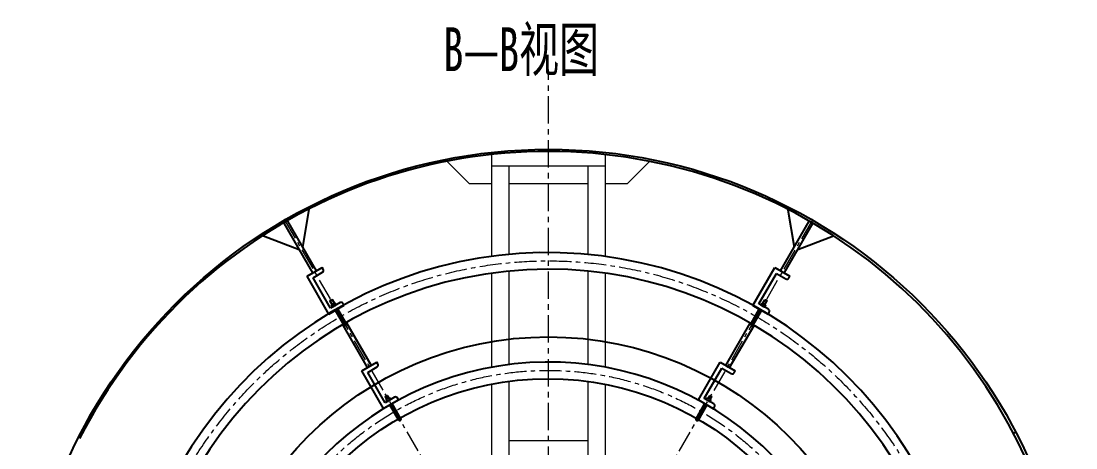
# Model space of a CAD drawing. Header units: millimetres. Extents: x 0 to 16820, y 0 to 23780.
# Drawn here: x 8116 to 12934, y 13918 to 15867 of the extents above; entities that cross this region are included whole.
import ezdxf

# ---------------------------------------------------------------- set-up
doc = ezdxf.new("R2010")
doc.units = ezdxf.units.MM
doc.header["$LTSCALE"] = 20
doc.linetypes.add('ACAD_ISO05W100', pattern=[36, 24, -3, 0, -3, 0, -3, 0, -3])
doc.linetypes.add('CENTER', pattern=[2, 1.25, -0.25, 0.25, -0.25])
for name, color, linetype, lineweight in [('text', 2, 'Continuous', 13), ('中心线', 1, 'CENTER', 13), ('双点划线', 6, 'ACAD_ISO05W100', 15), ('粗实线', 7, 'Continuous', 25)]:
    doc.layers.add(name, color=color, linetype=linetype, lineweight=lineweight)
doc.styles.add('汉字', font='SIMFANG.TTF', dxfattribs={"width": 0.67, "height": 100})

msp = doc.modelspace()

# ---------------------------------------------------------------- linework, layer by layer
at = {"color": 3, "linetype": 'CENTER'}
for p, q in [((9548.3, 14564.47), (9540.74, 14577.56)), ((9548.3, 14564.47), (9540.74, 14577.56)), ((11502.27, 14563.87), (11509.83, 14576.97)), ((11502.27, 14563.87), (11509.83, 14576.97))]:
    msp.add_line(p, q, dxfattribs=at)
at = {"ltscale": 4}
msp.add_circle((10522.78, 12871.99), 1362, dxfattribs=at)
msp.add_circle((10522.78, 12871.99), 1362, dxfattribs=at)
for centre, radius, start, end in [((10522.78, 12871.99), 1938, 187.35213, 171.62788), ((10522.78, 12871.99), 1938, 187.35213, 171.62788), ((10522.78, 12871.99), 1862, 187.65398, 185.30018), ((10522.78, 12871.99), 1862, 187.65398, 185.30018), ((10524.77, 12871.99), 1438, 11.23642, 186.97293), ((10524.77, 12871.99), 1438, 11.23642, 186.97293)]:
    msp.add_arc(centre, radius, start, end, dxfattribs=at)
at = {"layer": '中心线', "ltscale": 5}
msp.add_line((10524.77, 10398.69), (10524.77, 15646.75), dxfattribs=at)
at = {"layer": '中心线', "ltscale": 4}
for p, q in [((9318.27, 14961.7), (11730.27, 10784)), ((9318.27, 14961.7), (11730.27, 10784)), ((11730.27, 14959.97), (9318.27, 10782.27)), ((11730.27, 14959.97), (9318.27, 10782.27)), ((9548.3, 14564.47), (9540.74, 14577.56)), ((9548.3, 14564.47), (9540.74, 14577.56)), ((11502.27, 14563.87), (11509.83, 14576.97)), ((11502.27, 14563.87), (11509.83, 14576.97))]:
    msp.add_line(p, q, dxfattribs=at)
for centre, radius in [((10524.77, 12871.99), 1900), ((10524.77, 12871.99), 1900), ((10522.78, 12871.99), 1400), ((10522.78, 12871.99), 1400)]:
    msp.add_circle(centre, radius, dxfattribs=at)
at = {"layer": '双点划线', "ltscale": 4}
for p, q in [((10164.77, 15123.98), (10062.17, 15226.59)), ((10164.77, 15123.98), (10062.17, 15226.59)), ((10264.77, 15258.08), (10264.77, 14792.73)), ((10784.77, 15257.64), (10784.77, 14792.19)), ((10884.77, 15123.98), (10988.03, 15227.24)), ((10884.77, 15123.98), (10988.03, 15227.24)), ((10784.77, 15204.01), (10264.77, 15204.01)), ((10784.77, 15204.01), (10264.77, 15204.01)), ((10344.77, 15204.01), (10344.77, 14801.79)), ((10704.77, 15204.01), (10704.77, 14801.42)), ((10264.77, 15123.98), (10164.77, 15123.98)), ((10264.77, 15123.98), (10164.77, 15123.98)), ((10704.77, 15123.98), (10344.77, 15123.98)), ((10704.77, 15123.98), (10344.77, 15123.98)), ((10884.77, 15123.98), (10784.77, 15123.98)), ((10884.77, 15123.98), (10784.77, 15123.98)), ((10264.77, 14716.02), (10264.77, 14286.29)), ((10344.77, 14725.46), (10344.77, 14298.68)), ((10704.77, 14725.07), (10704.77, 14298.68)), ((10784.77, 14715.46), (10784.77, 14286.29)), ((10344.77, 14222.3), (10344.77, 11521.67)), ((10704.77, 14221.77), (10704.77, 11522.2)), ((10264.77, 14209.33), (10264.77, 11534.65)), ((10784.77, 14208.55), (10784.77, 11535.42)), ((10344.77, 13951.99), (10704.77, 13951.99))]:
    msp.add_line(p, q, dxfattribs=at)
at = {"layer": '粗实线', "ltscale": 4}
for p, q in [((9403.84, 14834.49), (9431.58, 15006.34)), ((9403.84, 14834.49), (9431.58, 15006.34)), ((11618.91, 15005.88), (11646.68, 14833.92)), ((11618.91, 15005.88), (11646.68, 14833.92)), ((9448.67, 14717.12), (9317.65, 14944.05)), ((9448.67, 14717.12), (9317.65, 14944.05)), ((9465.87, 14727.05), (9334.85, 14953.97)), ((9465.87, 14727.05), (9334.85, 14953.97)), ((11584.65, 14726.48), (11715.67, 14953.41)), ((11584.65, 14726.48), (11715.67, 14953.41)), ((11601.85, 14716.55), (11732.87, 14943.48)), ((11601.85, 14716.55), (11732.87, 14943.48)), ((9223.84, 14886.48), (9386.64, 14824.56)), ((9223.84, 14886.48), (9386.64, 14824.56)), ((11663.88, 14823.99), (11826.58, 14885.9)), ((11663.88, 14823.99), (11826.58, 14885.9)), ((9422.74, 14702.15), (9491.85, 14742.05)), ((9422.74, 14702.15), (9491.85, 14742.05)), ((9496.72, 14733.62), (9491.85, 14742.05)), ((9496.72, 14733.62), (9491.85, 14742.05)), ((9522.62, 14529.16), (9422.74, 14702.15)), ((9522.62, 14529.16), (9422.74, 14702.15)), ((9449.93, 14695.06), (9493.06, 14719.96)), ((9449.93, 14695.06), (9493.06, 14719.96)), ((9529.99, 14556.39), (9449.93, 14695.06)), ((9529.99, 14556.39), (9449.93, 14695.06)), ((11458.85, 14568.46), (11558.72, 14741.45)), ((11458.85, 14568.46), (11558.72, 14741.45)), ((11486.12, 14575.7), (11566.18, 14714.37)), ((11486.12, 14575.7), (11566.18, 14714.37)), ((11558.72, 14741.45), (11627.84, 14701.55)), ((11558.72, 14741.45), (11627.84, 14701.55)), ((11566.18, 14714.37), (11609.31, 14689.47)), ((11566.18, 14714.37), (11609.31, 14689.47)), ((11622.97, 14693.13), (11627.84, 14701.55)), ((11622.97, 14693.13), (11627.84, 14701.55)), ((9522.62, 14529.16), (9591.73, 14569.06)), ((9522.62, 14529.16), (9591.73, 14569.06)), ((9527.68, 14588.21), (9538.06, 14594.2)), ((9527.68, 14588.21), (9538.06, 14594.2)), ((9536.58, 14572.78), (9527.68, 14588.21)), ((9536.58, 14572.78), (9527.68, 14588.21)), ((9528.41, 14590.94), (9535.33, 14594.94)), ((9528.41, 14590.94), (9535.33, 14594.94)), ((9573.12, 14581.29), (9529.99, 14556.39)), ((9573.12, 14581.29), (9529.99, 14556.39)), ((9534.03, 14571.19), (9549.62, 14580.19)), ((9534.03, 14571.19), (9549.62, 14580.19)), ((9534.03, 14571.19), (9549.62, 14580.19)), ((9534.03, 14571.19), (9549.62, 14580.19)), ((9539.43, 14561.84), (9534.03, 14571.19)), ((9539.43, 14561.84), (9534.03, 14571.19)), ((9539.43, 14561.84), (9534.03, 14571.19)), ((9539.43, 14561.84), (9534.03, 14571.19)), ((9547.15, 14578.46), (9538.06, 14594.2)), ((9547.15, 14578.46), (9538.06, 14594.2)), ((9555.02, 14570.84), (9539.43, 14561.84)), ((9555.02, 14570.84), (9539.43, 14561.84)), ((9555.02, 14570.84), (9539.43, 14561.84)), ((9555.02, 14570.84), (9539.43, 14561.84)), ((9546.82, 14567.04), (9542.23, 14575)), ((9546.82, 14567.04), (9542.23, 14575)), ((9546.82, 14567.04), (9542.23, 14575)), ((9546.82, 14567.04), (9542.23, 14575)), ((9549.62, 14580.19), (9555.02, 14570.84)), ((9549.62, 14580.19), (9555.02, 14570.84)), ((9549.62, 14580.19), (9555.02, 14570.84)), ((9549.62, 14580.19), (9555.02, 14570.84)), ((9600.68, 14486.23), (9562.76, 14551.92)), ((9600.68, 14486.23), (9562.76, 14551.92)), ((9592.04, 14568.52), (9586.78, 14577.63)), ((9592.04, 14568.52), (9586.78, 14577.63)), ((11450.34, 14485.39), (11488.08, 14551.28)), ((11450.34, 14485.39), (11488.08, 14551.28)), ((11458.85, 14568.46), (11527.96, 14528.56)), ((11458.85, 14568.46), (11527.96, 14528.56)), ((11529.25, 14550.79), (11486.12, 14575.7)), ((11529.25, 14550.79), (11486.12, 14575.7)), ((11495.56, 14570.24), (11500.96, 14579.6)), ((11495.56, 14570.24), (11500.96, 14579.6)), ((11495.56, 14570.24), (11500.96, 14579.6)), ((11495.56, 14570.24), (11500.96, 14579.6)), ((11511.15, 14561.24), (11495.56, 14570.24)), ((11511.15, 14561.24), (11495.56, 14570.24)), ((11511.15, 14561.24), (11495.56, 14570.24)), ((11511.15, 14561.24), (11495.56, 14570.24)), ((11500.96, 14579.6), (11516.55, 14570.6)), ((11500.96, 14579.6), (11516.55, 14570.6)), ((11500.96, 14579.6), (11516.55, 14570.6)), ((11500.96, 14579.6), (11516.55, 14570.6)), ((11503.61, 14578.18), (11512.52, 14593.61)), ((11503.61, 14578.18), (11512.52, 14593.61)), ((11503.75, 14566.44), (11508.35, 14574.4)), ((11503.75, 14566.44), (11508.35, 14574.4)), ((11503.75, 14566.44), (11508.35, 14574.4)), ((11503.75, 14566.44), (11508.35, 14574.4)), ((11516.55, 14570.6), (11511.15, 14561.24)), ((11516.55, 14570.6), (11511.15, 14561.24)), ((11516.55, 14570.6), (11511.15, 14561.24)), ((11516.55, 14570.6), (11511.15, 14561.24)), ((11512.52, 14593.61), (11522.9, 14587.61)), ((11512.52, 14593.61), (11522.9, 14587.61)), ((11513.81, 14571.86), (11522.9, 14587.61)), ((11513.81, 14571.86), (11522.9, 14587.61)), ((11515.25, 14594.34), (11522.17, 14590.34)), ((11515.25, 14594.34), (11522.17, 14590.34)), ((9590.31, 14480.25), (9552.11, 14545.88)), ((9590.31, 14480.25), (9552.11, 14545.88)), ((11460.7, 14479.4), (11498.63, 14545.08)), ((11460.7, 14479.4), (11498.63, 14545.08)), ((11527.65, 14528.02), (11532.91, 14537.13)), ((11527.65, 14528.02), (11532.91, 14537.13)), ((9698.02, 14285.24), (9586.66, 14478.12)), ((9698.02, 14285.24), (9586.66, 14478.12)), ((9715.21, 14295.17), (9603.86, 14488.05)), ((9715.21, 14295.17), (9603.86, 14488.05)), ((11335.31, 14294.6), (11446.67, 14487.49)), ((11335.31, 14294.6), (11446.67, 14487.49)), ((11352.51, 14284.67), (11463.86, 14477.55)), ((11352.51, 14284.67), (11463.86, 14477.55)), ((9672.09, 14270.27), (9741.2, 14310.17)), ((9672.09, 14270.27), (9741.2, 14310.17)), ((9746.17, 14301.55), (9741.2, 14310.17)), ((9746.17, 14301.55), (9741.2, 14310.17)), ((11209.73, 14136.98), (11309.38, 14309.57)), ((11209.73, 14136.98), (11309.38, 14309.57)), ((11309.38, 14309.57), (11378.49, 14269.67)), ((11309.38, 14309.57), (11378.49, 14269.67)), ((9771.73, 14097.68), (9672.09, 14270.27)), ((9771.73, 14097.68), (9672.09, 14270.27)), ((9699.38, 14262.99), (9742.51, 14287.89)), ((9699.38, 14262.99), (9742.51, 14287.89)), ((9779.41, 14124.38), (9699.38, 14262.99)), ((9779.41, 14124.38), (9699.38, 14262.99)), ((11236.69, 14143.68), (11316.72, 14282.3)), ((11236.69, 14143.68), (11316.72, 14282.3)), ((11316.72, 14282.3), (11359.86, 14257.4)), ((11316.72, 14282.3), (11359.86, 14257.4)), ((11373.52, 14261.06), (11378.49, 14269.67)), ((11373.52, 14261.06), (11378.49, 14269.67)), ((9771.73, 14097.68), (9840.84, 14137.58)), ((9771.73, 14097.68), (9840.84, 14137.58)), ((9822.54, 14149.28), (9779.41, 14124.38)), ((9822.54, 14149.28), (9779.41, 14124.38)), ((9780.27, 14150.7), (9790.64, 14156.68)), ((9780.27, 14150.7), (9790.64, 14156.68)), ((9786.1, 14140.61), (9780.27, 14150.7)), ((9786.1, 14140.61), (9780.27, 14150.7)), ((9781, 14153.43), (9787.91, 14157.41)), ((9781, 14153.43), (9787.91, 14157.41)), ((9783.45, 14139.18), (9799.04, 14148.18)), ((9783.45, 14139.18), (9799.04, 14148.18)), ((9783.45, 14139.18), (9799.04, 14148.18)), ((9783.45, 14139.18), (9799.04, 14148.18)), ((9788.85, 14129.83), (9783.45, 14139.18)), ((9788.85, 14129.83), (9783.45, 14139.18)), ((9788.85, 14129.83), (9783.45, 14139.18)), ((9788.85, 14129.83), (9783.45, 14139.18)), ((9804.44, 14138.83), (9788.85, 14129.83)), ((9804.44, 14138.83), (9788.85, 14129.83)), ((9804.44, 14138.83), (9788.85, 14129.83)), ((9804.44, 14138.83), (9788.85, 14129.83)), ((9796.46, 14146.6), (9790.64, 14156.68)), ((9796.46, 14146.6), (9790.64, 14156.68)), ((9799.04, 14148.18), (9804.44, 14138.83)), ((9799.04, 14148.18), (9804.44, 14138.83)), ((9799.04, 14148.18), (9804.44, 14138.83)), ((9799.04, 14148.18), (9804.44, 14138.83)), ((9851.38, 14051.48), (9811.46, 14120.62)), ((9851.38, 14051.48), (9811.46, 14120.62)), ((9840.84, 14137.58), (9836.2, 14145.62)), ((9840.84, 14137.58), (9836.2, 14145.62)), ((11199.51, 14051.46), (11239.09, 14120.03)), ((11199.51, 14051.46), (11239.09, 14120.03)), ((11209.73, 14136.98), (11278.84, 14097.08)), ((11209.73, 14136.98), (11278.84, 14097.08)), ((11279.83, 14118.78), (11236.69, 14143.68)), ((11279.83, 14118.78), (11236.69, 14143.68)), ((11246.14, 14138.23), (11251.54, 14147.58)), ((11246.14, 14138.23), (11251.54, 14147.58)), ((11246.14, 14138.23), (11251.54, 14147.58)), ((11246.14, 14138.23), (11251.54, 14147.58)), ((11261.72, 14129.23), (11246.14, 14138.23)), ((11261.72, 14129.23), (11246.14, 14138.23)), ((11261.72, 14129.23), (11246.14, 14138.23)), ((11261.72, 14129.23), (11246.14, 14138.23)), ((11251.54, 14147.58), (11267.12, 14138.58)), ((11251.54, 14147.58), (11267.12, 14138.58)), ((11251.54, 14147.58), (11267.12, 14138.58)), ((11251.54, 14147.58), (11267.12, 14138.58)), ((11254.09, 14146.01), (11259.92, 14156.1)), ((11254.09, 14146.01), (11259.92, 14156.1)), ((11259.92, 14156.1), (11270.28, 14150.11)), ((11259.92, 14156.1), (11270.28, 14150.11)), ((11267.12, 14138.58), (11261.72, 14129.23)), ((11267.12, 14138.58), (11261.72, 14129.23)), ((11267.12, 14138.58), (11261.72, 14129.23)), ((11267.12, 14138.58), (11261.72, 14129.23)), ((11262.65, 14156.83), (11269.55, 14152.84)), ((11262.65, 14156.83), (11269.55, 14152.84)), ((11264.46, 14140.03), (11270.28, 14150.11)), ((11264.46, 14140.03), (11270.28, 14150.11)), ((9840.68, 14046.06), (9801.09, 14114.63)), ((9840.68, 14046.06), (9801.09, 14114.63)), ((11209.54, 14044.91), (11249.46, 14114.05)), ((11209.54, 14044.91), (11249.46, 14114.05)), ((11278.84, 14097.08), (11283.49, 14105.12)), ((11278.84, 14097.08), (11283.49, 14105.12))]:
    msp.add_line(p, q, dxfattribs=at)
at = {"layer": '粗实线'}
for p, q in [((9527.68, 14588.21), (9528.41, 14590.94)), ((9527.68, 14588.21), (9528.41, 14590.94)), ((9535.33, 14594.94), (9538.06, 14594.2)), ((9535.33, 14594.94), (9538.06, 14594.2)), ((11512.52, 14593.61), (11515.25, 14594.34)), ((11512.52, 14593.61), (11515.25, 14594.34)), ((11522.17, 14590.34), (11522.9, 14587.61)), ((11522.17, 14590.34), (11522.9, 14587.61)), ((9780.27, 14150.7), (9781, 14153.43)), ((9780.27, 14150.7), (9781, 14153.43)), ((9787.91, 14157.41), (9790.64, 14156.68)), ((9787.91, 14157.41), (9790.64, 14156.68)), ((11259.92, 14156.1), (11262.65, 14156.83)), ((11259.92, 14156.1), (11262.65, 14156.83)), ((11269.55, 14152.84), (11270.28, 14150.11)), ((11269.55, 14152.84), (11270.28, 14150.11))]:
    msp.add_line(p, q, dxfattribs=at)
at = {"layer": '粗实线', "color": 3, "linetype": 'ByBlock'}
for p, q in [((12649.11, 13984.95), (12654.42, 13988.15)), ((12654.42, 13988.15), (12658.92, 13990.51))]:
    msp.add_line(p, q, dxfattribs=at)
msp.add_circle((10525.21, 12872.75), 2408.75, dxfattribs=at)
at = {"layer": '粗实线', "color": 0, "linetype": 'ByBlock'}
msp.add_circle((10524.77, 12871.99), 1552.94, dxfattribs=at)
at = {"layer": '粗实线', "ltscale": 4}
for centre, radius, start, end in [((10522.78, 12871.99), 2400, 206.9698, 153.0302), ((10522.78, 12871.99), 2400, 206.9698, 153.0302), ((9488.06, 14728.62), 10, 300, 30), ((9488.06, 14728.62), 10, 300, 30), ((11614.31, 14698.13), 10, 240, 330), ((11614.31, 14698.13), 10, 240, 330), ((9544.43, 14562.19), 13, 99.74384, 140.25616), ((9544.43, 14562.19), 13, 99.74384, 140.25616), ((9544.43, 14562.19), 13, 99.74384, 140.25616), ((9544.43, 14562.19), 13, 99.74384, 140.25616), ((9536.83, 14575.35), 13, 279.74384, 320.25616), ((9536.83, 14575.35), 13, 279.74384, 320.25616), ((9536.83, 14575.35), 13, 279.74384, 320.25616), ((9536.83, 14575.35), 13, 279.74384, 320.25616), ((9552.22, 14566.69), 13, 99.74384, 140.25616), ((9552.22, 14566.69), 13, 99.74384, 140.25616), ((9552.22, 14566.69), 13, 99.74384, 140.25616), ((9552.22, 14566.69), 13, 99.74384, 140.25616), ((9544.62, 14579.85), 13, 279.74384, 320.25616), ((9544.62, 14579.85), 13, 279.74384, 320.25616), ((9544.62, 14579.85), 13, 279.74384, 320.25616), ((9544.62, 14579.85), 13, 279.74384, 320.25616), ((9578.12, 14572.63), 10, 30, 120), ((9578.12, 14572.63), 10, 30, 120), ((11505.95, 14579.25), 13, 219.74384, 260.25616), ((11505.95, 14579.25), 13, 219.74384, 260.25616), ((11505.95, 14579.25), 13, 219.74384, 260.25616), ((11505.95, 14579.25), 13, 219.74384, 260.25616), ((11498.36, 14566.09), 13, 39.74384, 80.25616), ((11498.36, 14566.09), 13, 39.74384, 80.25616), ((11498.36, 14566.09), 13, 39.74384, 80.25616), ((11498.36, 14566.09), 13, 39.74384, 80.25616), ((11513.75, 14574.75), 13, 219.74384, 260.25616), ((11513.75, 14574.75), 13, 219.74384, 260.25616), ((11513.75, 14574.75), 13, 219.74384, 260.25616), ((11513.75, 14574.75), 13, 219.74384, 260.25616), ((11506.15, 14561.59), 13, 39.74384, 80.25616), ((11506.15, 14561.59), 13, 39.74384, 80.25616), ((11506.15, 14561.59), 13, 39.74384, 80.25616), ((11506.15, 14561.59), 13, 39.74384, 80.25616), ((11524.25, 14542.13), 10, 330, 60), ((11524.25, 14542.13), 10, 330, 60), ((9595.69, 14482.9), 6, 206.25254, 33.68503), ((9595.69, 14482.9), 6, 206.25254, 33.68503), ((11455.33, 14482.06), 6, 146.25254, 333.68503), ((11455.33, 14482.06), 6, 146.25254, 333.68503), ((9737.51, 14296.55), 10, 300, 30), ((9737.51, 14296.55), 10, 300, 30), ((11364.86, 14266.06), 10, 240, 330), ((11364.86, 14266.06), 10, 240, 330), ((9793.85, 14130.18), 13, 99.74384, 140.25616), ((9793.85, 14130.18), 13, 99.74384, 140.25616), ((9793.85, 14130.18), 13, 99.74384, 120), ((9793.85, 14130.18), 13, 99.74384, 120), ((9786.25, 14143.33), 13, 279.74384, 320.25616), ((9786.25, 14143.33), 13, 279.74384, 320.25616), ((9786.25, 14143.33), 13, 279.74384, 320.25616), ((9786.25, 14143.33), 13, 279.74384, 320.25616), ((9801.64, 14134.68), 13, 99.74384, 140.25616), ((9801.64, 14134.68), 13, 99.74384, 140.25616), ((9801.64, 14134.68), 13, 99.74384, 140.25616), ((9801.64, 14134.68), 13, 99.74384, 140.25616), ((9794.05, 14147.83), 13, 279.74384, 320.25616), ((9794.05, 14147.83), 13, 279.74384, 320.25616), ((9794.05, 14147.83), 13, 279.74384, 320.25616), ((9794.05, 14147.83), 13, 279.74384, 320.25616), ((9827.54, 14140.62), 10, 30, 120), ((9827.54, 14140.62), 10, 30, 120), ((11256.53, 14147.24), 13, 219.74384, 260.25616), ((11256.53, 14147.24), 13, 219.74384, 260.25616), ((11256.53, 14147.24), 13, 219.74384, 260.25616), ((11256.53, 14147.24), 13, 219.74384, 260.25616), ((11248.93, 14134.08), 13, 39.74384, 80.25616), ((11248.93, 14134.08), 13, 39.74384, 80.25616), ((11264.33, 14142.74), 13, 219.74384, 260.25616), ((11264.33, 14142.74), 13, 219.74384, 260.25616), ((11264.33, 14142.74), 13, 219.74384, 260.25616), ((11264.33, 14142.74), 13, 219.74384, 260.25616), ((11248.93, 14134.08), 13, 39.74384, 60), ((11248.93, 14134.08), 13, 39.74384, 60), ((11256.73, 14129.58), 13, 39.74384, 80.25616), ((11256.73, 14129.58), 13, 39.74384, 80.25616), ((11256.73, 14129.58), 13, 39.74384, 80.25616), ((11256.73, 14129.58), 13, 39.74384, 80.25616), ((11274.83, 14110.12), 10, 330, 60), ((11274.83, 14110.12), 10, 330, 60), ((9845.91, 14049), 6, 209.3156, 35.60071), ((9845.91, 14049), 6, 209.3156, 35.60071), ((11204.67, 14048.4), 6, 149.3156, 335.60071), ((11204.67, 14048.4), 6, 149.3156, 335.60071)]:
    msp.add_arc(centre, radius, start, end, dxfattribs=at)

# ---------------------------------------------------------------- texts
at = {"layer": 'text', "style": '汉字', "width": 0.67}
msp.add_text('B—B视图', height=200, dxfattribs=at).set_placement((10045.31, 15638.44))

doc.saveas('drawing.dxf')
